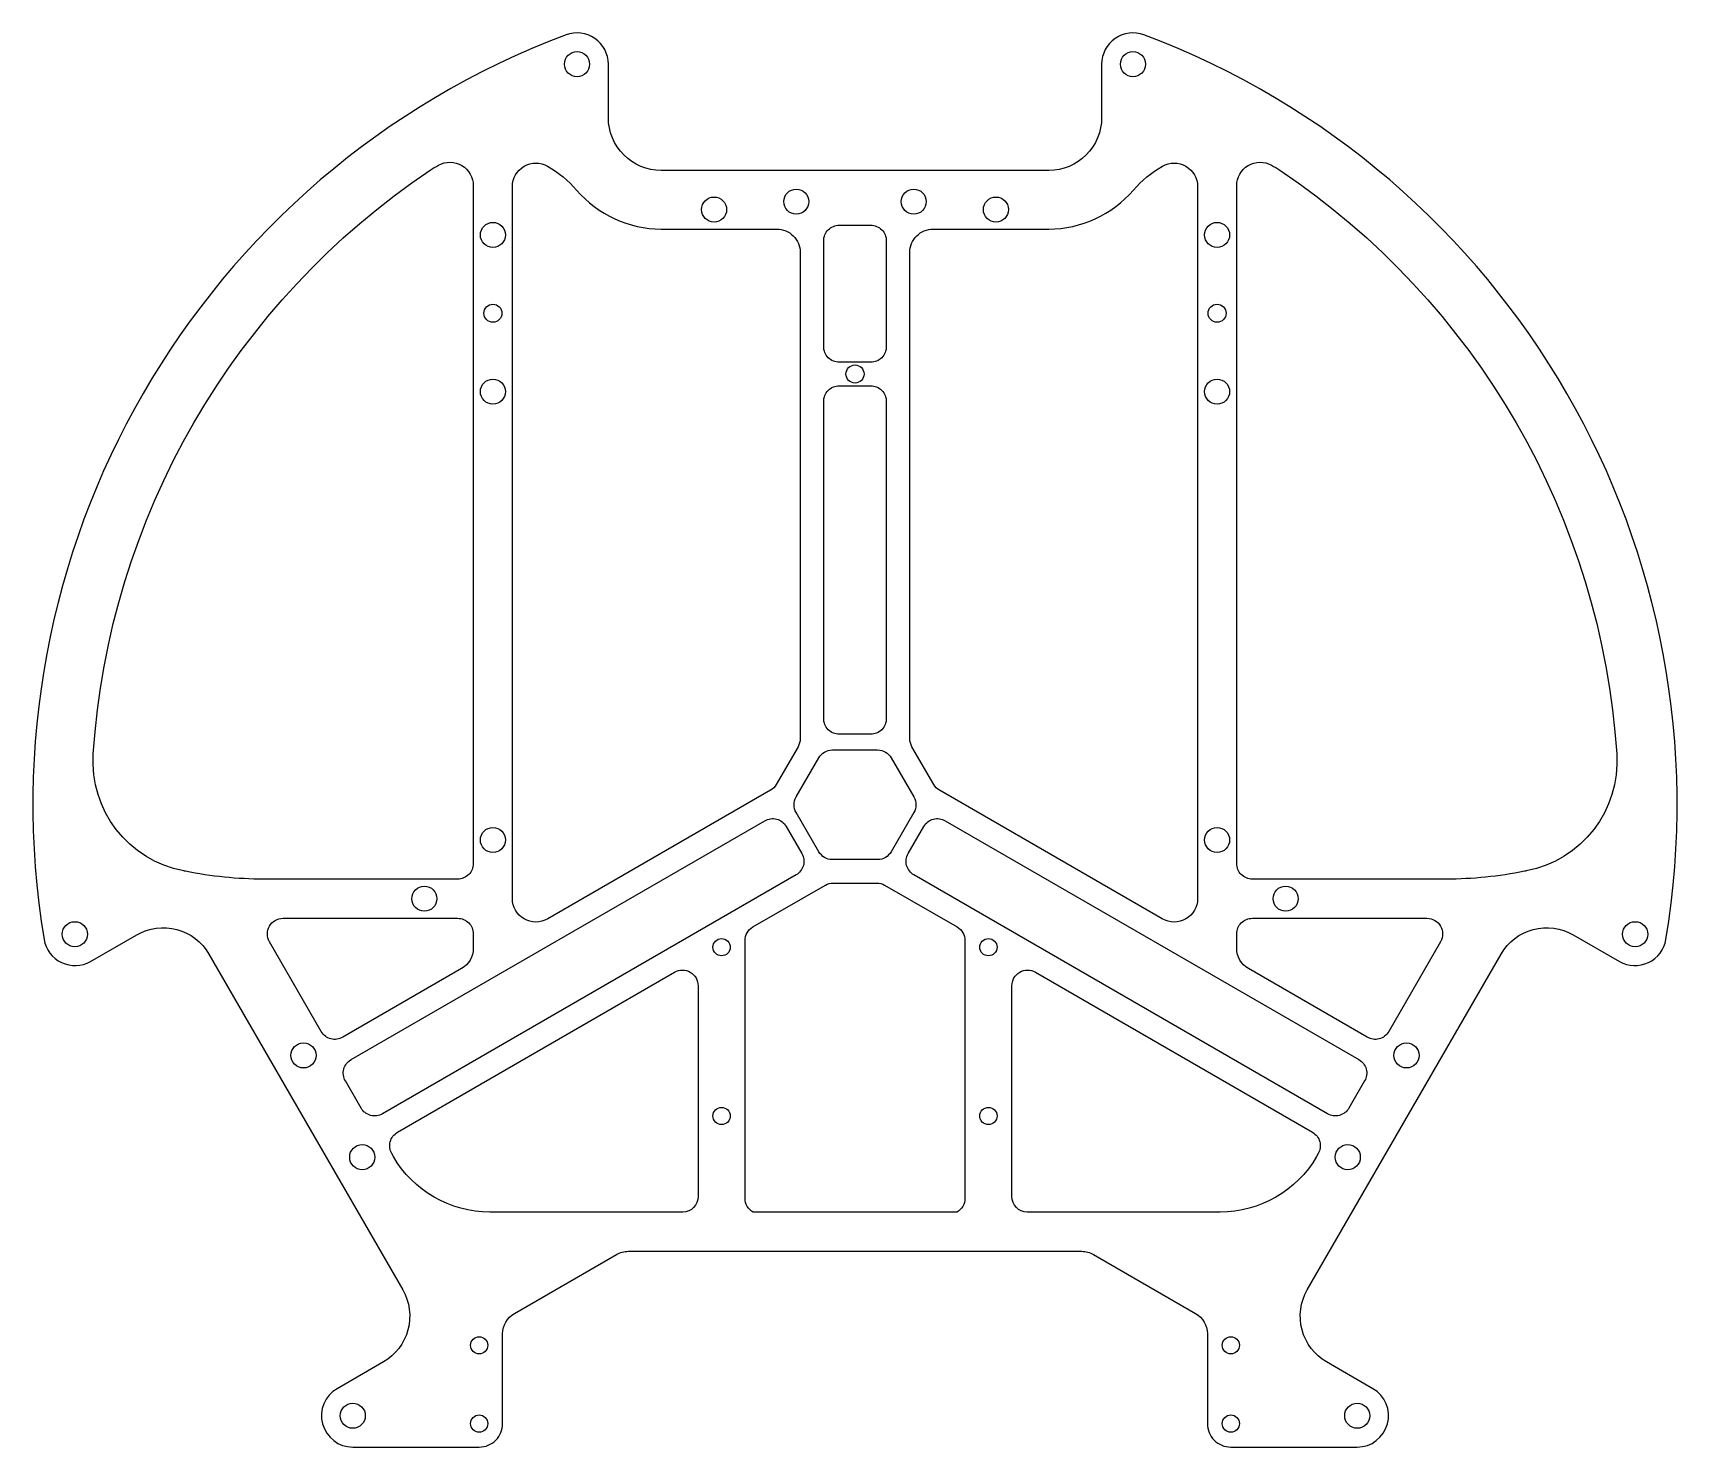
# Model space of a CAD drawing. Header units: millimetres. Extents: x -105 to 105, y -82 to 99.
import ezdxf

# ---------------------------------------------------------------- set-up
doc = ezdxf.new("R2010")
doc.units = ezdxf.units.MM
doc.layers.get('0').update_dxf_attribs({"linetype": 'CONTINUOUS'})

msp = doc.modelspace()

# ---------------------------------------------------------------- linework, layer by layer
for points in [[(24.75, 81), (-24.75, 81, -0.414214), (-31.5, 87.75), (-31.5, 94.56, 0.523778), (-36.91, 98.3, 0.358267), (-103.58, -17.19, 0.523778), (-97.64, -20), (-91.74, -16.6, -0.414214), (-82.52, -19.07), (-57.77, -61.93, -0.414214), (-60.24, -71.15), (-66.14, -74.56, 0.767327), (-64.14, -82.02), (-48, -82.02, 0.414214), (-45, -79.02), (-45, -67.55, -0.267949), (-43.5, -64.95), (-30.46, -57.42, -0.131652), (-28.96, -57.02), (28.96, -57.02, -0.131652), (30.46, -57.42), (43.5, -64.95, -0.267949), (45, -67.55), (45, -79.02, 0.414214), (48, -82.02), (64.14, -82.02, 0.767327), (66.14, -74.56), (60.24, -71.15, -0.414214), (57.77, -61.93), (82.52, -19.07, -0.414214), (91.74, -16.6), (97.64, -20, 0.523778), (103.58, -17.19, 0.358267), (36.91, 98.3, 0.523778), (31.5, 94.56), (31.5, 87.75, -0.414214)], [(-50.75, -9.5), (-75.51, -9.5, -0.050406), (-85.52, -8.49, 0.003714), (-85.73, -8.45, -0.379498), (-97.29, 6.49, -0.232542), (-54.27, 81.01, -0.022137), (-53.19, 81.67, -0.570074), (-48.75, 79.04), (-48.75, -7.5, -0.414214)], [(-35.55, 78.47, 0.218532), (-24.75, 73.51), (-10, 73.51, -0.414214), (-7, 70.51), (-7, 8.41, -0.131652), (-7.27, 7.41), (-10.05, 2.59, -0.131652), (-10.78, 1.86), (-39.25, -14.58, -0.57735), (-43.75, -11.98), (-43.75, 78.93, -0.576477), (-39.26, 81.53, -0.08511)], [(39.25, -14.58), (10.78, 1.86, -0.131652), (10.05, 2.59), (7.27, 7.41, -0.131652), (7, 8.41), (7, 70.51, -0.414214), (10, 73.51), (24.75, 73.51, 0.218532), (35.55, 78.47, -0.08511), (39.26, 81.53, -0.576477), (43.75, 78.93), (43.75, -11.98, -0.57735)], [(75.51, -9.5), (50.75, -9.5, -0.414214), (48.75, -7.5), (48.75, 79.04, -0.570074), (53.19, 81.67, -0.022137), (54.27, 81.01, -0.232542), (97.29, 6.49, -0.379498), (85.73, -8.45, 0.003714), (85.52, -8.49, -0.050406)], [(2, 56.5), (-2, 56.5, -0.414214), (-4, 58.5), (-4, 72, -0.414214), (-2, 74), (2, 74, -0.414214), (4, 72), (4, 58.5, -0.414214)], [(2, 9), (-2, 9, -0.414214), (-4, 11), (-4, 51.5, -0.414214), (-2, 53.5), (2, 53.5, -0.414214), (4, 51.5), (4, 11, -0.414214)], [(2.89, -7), (-2.89, -7, -0.267949), (-4.62, -6), (-7.51, -1, -0.267949), (-7.51, 1), (-4.62, 6, -0.267949), (-2.89, 7), (2.89, 7, -0.267949), (4.62, 6), (7.51, 1, -0.267949), (7.51, -1), (4.62, -6, -0.267949)], [(-8.79, -2.77), (-6.79, -6.23, -0.414214), (-7.53, -8.96), (-60.35, -39.46, -0.414214), (-63.09, -38.73), (-65.09, -35.27, -0.414214), (-64.35, -32.54), (-11.53, -2.04, -0.414214)], [(6.79, -6.23), (8.79, -2.77, -0.414214), (11.53, -2.04), (64.35, -32.54, -0.414214), (65.09, -35.27), (63.09, -38.73, -0.414214), (60.35, -39.46), (7.53, -8.96, -0.414214)], [(-2.78, -10), (2.78, -10, -0.131652), (3.78, -10.27), (13.04, -15.61, -0.267949), (14.04, -17.34), (14.04, -50.27, -0.273816), (13, -52.02), (-13, -52.02, -0.273816), (-14.04, -50.27), (-14.04, -17.34, -0.267949), (-13.04, -15.61), (-3.78, -10.27, -0.131652)], [(-50.25, -20.93), (-65.43, -29.69, -0.414214), (-68.16, -28.96), (-74.78, -17.5, -0.57735), (-73.05, -14.5), (-50.75, -14.5, -0.414214), (-48.75, -16.5), (-48.75, -18.33, -0.267949)], [(65.43, -29.69), (50.25, -20.93, -0.267949), (48.75, -18.33), (48.75, -16.5, -0.414214), (50.75, -14.5), (73.05, -14.5, -0.57735), (74.78, -17.5), (68.16, -28.96, -0.414214)], [(-58.96, -44.9), (-59.16, -44.55, -0.414214), (-58.43, -41.82), (-23.04, -21.38, -0.57735), (-20.04, -23.12), (-20.04, -50.02, -0.408644), (-22, -52.02), (-46.63, -52.02, -0.267949)], [(23.04, -21.38), (58.43, -41.82, -0.414214), (59.16, -44.55), (58.96, -44.9, -0.267949), (46.63, -52.02), (22, -52.02, -0.408644), (20.04, -50.02), (20.04, -23.12, -0.57735)]]:
    msp.add_lwpolyline(points, format="xyb", close=True)
for centre, radius in [((-35.5, 94.56), 1.6), ((35.5, 94.56), 1.6), ((-7.5, 77.01), 1.6), ((7.5, 77.01), 1.6), ((-18, 76), 1.6), ((18, 76), 1.6), ((-46.25, 72.76), 1.6), ((46.25, 72.76), 1.6), ((-46.25, 62.76), 1.15), ((46.25, 62.76), 1.15), ((0, 55), 1.15), ((-46.25, 52.75), 1.6), ((46.25, 52.75), 1.6), ((-46.25, -4.5), 1.6), ((46.25, -4.5), 1.6), ((-55, -12), 1.6), ((55, -12), 1.6), ((-99.64, -16.53), 1.6), ((99.64, -16.53), 1.6), ((-17.04, -18.19), 1.1), ((17.04, -18.19), 1.1), ((-70.44, -32.01), 1.6), ((70.44, -32.01), 1.6), ((-17.04, -39.74), 1.1), ((17.04, -39.74), 1.1), ((-62.94, -45), 1.6), ((62.94, -45), 1.6), ((-48, -69.02), 1.1), ((48, -69.02), 1.1), ((-64.14, -78.02), 1.6), ((64.14, -78.02), 1.6), ((-48, -79.02), 1.1), ((48, -79.02), 1.1)]:
    msp.add_circle(centre, radius)

doc.saveas('drawing.dxf')
